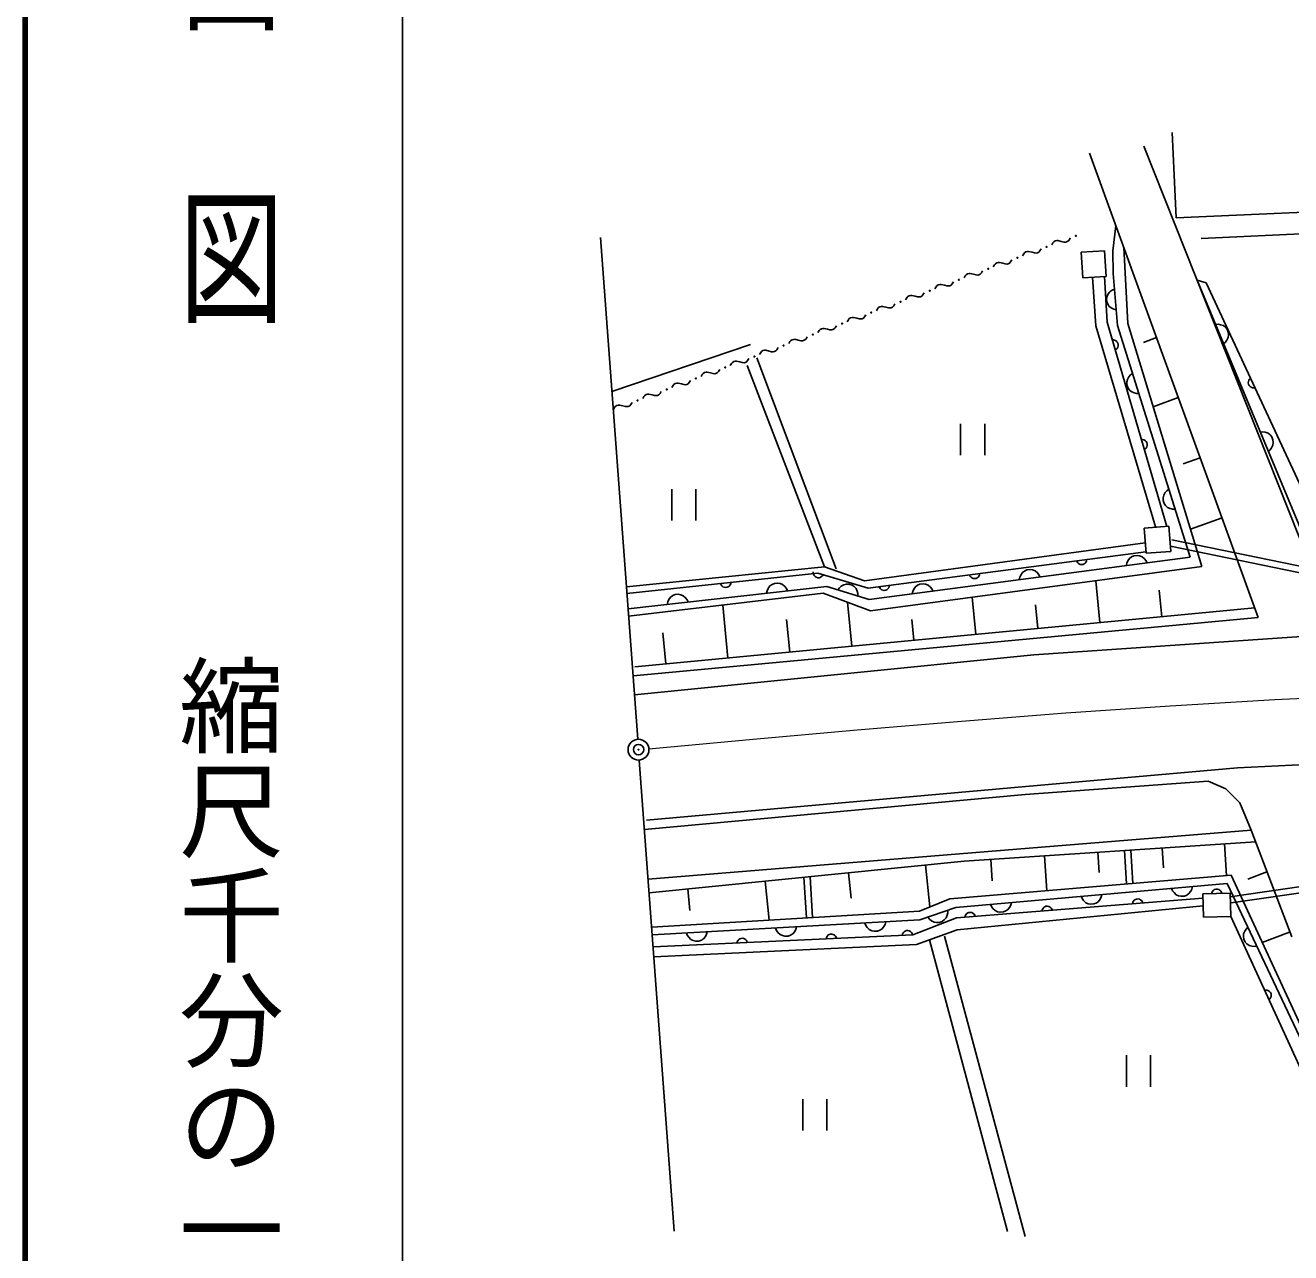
# Model space of a CAD drawing. Units: millimetres, scale not verified. Extents: x 40000 to 680000, y 20000 to 380000.
# Drawn here: x 40000 to 100402, y 262384 to 320984 of the extents above; entities that cross this region are included whole.
import ezdxf
from ezdxf.enums import TextEntityAlignment as Align

# ---------------------------------------------------------------- set-up
doc = ezdxf.new("R2010")
doc.units = ezdxf.units.MM
doc.header["$LTSCALE"] = 1000
doc.header["$PDMODE"] = 32
doc.header["$PDSIZE"] = 500
doc.linetypes.add('CHAIN', pattern=[18.5, 12, -1.5, 3.5, -1.5])
for name, color, linetype, lineweight in [('M-BGD', 7, 'Continuous', 25), ('M-BMK', 2, 'CHAIN', 13), ('M-BMK-OTRS', 5, 'Continuous', 25), ('M-BMK-SRVR', 3, 'Continuous', 25), ('M-TTL', 2, 'Continuous', 140), ('M-TTL-BAND', 7, 'Continuous', 25)]:
    doc.layers.add(name, color=color, linetype=linetype, lineweight=lineweight)
doc.layers.add('M-OTRS', color=6, linetype='Continuous')
doc.styles.add('@ＭＳ ゴシック', font='')
doc.styles.get('@ＭＳ ゴシック').set_extended_font_data('@MS Gothic')

msp = doc.modelspace()

# ---------------------------------------------------------------- linework, layer by layer
at = {"layer": 'M-BGD'}
for p, q in [((94929, 311785), (94740, 315864)), ((98854, 292718), (90791, 314881)), ((93398, 315220), (102257, 292884)), ((94929, 311785), (105326, 312267)), ((92056, 311403), (91919, 310216)), ((91518, 310216), (90406, 310150)), ((90406, 310150), (90479, 308930)), ((91592, 308997), (91518, 310216)), ((91919, 310216), (91931, 309139)), ((92631, 306748), (92430, 310374)), ((90479, 308930), (91592, 308997)), ((90938, 308958), (91096, 306635)), ((91635, 306818), (91507, 308992)), ((91931, 309139), (92142, 306649)), ((102343, 293392), (95941, 308808)), ((96374, 308694), (95941, 308808)), ((96374, 308694), (102632, 295203)), ((91096, 306635), (93943, 297046)), ((94483, 297059), (91635, 306818)), ((92142, 306649), (95603, 295588)), ((96168, 295141), (92631, 306748)), ((68000, 303499), (74611, 305745)), ((93995, 306074), (93369, 305846)), ((74923, 305113), (78712, 295032)), ((74455, 304744), (78148, 295133)), ((95038, 303207), (93843, 302772)), ((84647, 301957), (84647, 300457)), ((85798, 300457), (85798, 301957)), ((96081, 300339), (95272, 300045)), ((70862, 298836), (70862, 297336)), ((72014, 297336), (72014, 298836)), ((97124, 297472), (95624, 296927)), ((93409, 296980), (94592, 297067)), ((93498, 295778), (93409, 296980)), ((94592, 297067), (94681, 295866)), ((80061, 294466), (93462, 296272)), ((94662, 296121), (102632, 294481)), ((94722, 296414), (102692, 294775)), ((80237, 294111), (93493, 295853)), ((95603, 295588), (80279, 293562)), ((94681, 295866), (93498, 295778)), ((68693, 294168), (78148, 295133)), ((68717, 293852), (77831, 294828)), ((77831, 294828), (80237, 294111)), ((78148, 295133), (80061, 294466)), ((80351, 293027), (96168, 295141)), ((78253, 294195), (68770, 293128)), ((80279, 293562), (78253, 294195)), ((91290, 292467), (91100, 294463)), ((68797, 292772), (78081, 293873)), ((78081, 293873), (80351, 293027)), ((85370, 291904), (85202, 293675)), ((94249, 292749), (94129, 294014)), ((69092, 290354), (98689, 293172)), ((73532, 290776), (73291, 293305)), ((79451, 291340), (79251, 293437)), ((88330, 292185), (88222, 293316)), ((69008, 289928), (98854, 292718)), ((76491, 291058), (76343, 292616)), ((82411, 291622), (82316, 292618)), ((70572, 290495), (70431, 291971)), ((88143, 290922), (101156, 291826)), ((69076, 289012), (88143, 290922)), ((97864, 285539), (106780, 285957)), ((87764, 284634), (97864, 285539)), ((69653, 283032), (87764, 284634)), ((96471, 284902), (87728, 284265)), ((97309, 284533), (96471, 284902)), ((97979, 283863), (97309, 284533)), ((87728, 284265), (69553, 282589)), ((98514, 282557), (97979, 283863)), ((87326, 281653), (98514, 282557)), ((98514, 282557), (100457, 277465)), ((69730, 280210), (87326, 281653)), ((84814, 281083), (98726, 282001)), ((91199, 281505), (91263, 280533)), ((92476, 281589), (92567, 279991)), ((92775, 281606), (92867, 280009)), ((94263, 281705), (94325, 280765)), ((97239, 281903), (97339, 280395)), ((69778, 279569), (84814, 281083)), ((82976, 280895), (83181, 278890)), ((86091, 281167), (86159, 280138)), ((88645, 281336), (88755, 279668)), ((77283, 278365), (77164, 280313)), ((77583, 278384), (77463, 280331)), ((79301, 280519), (79425, 279307)), ((84128, 279276), (97562, 280415)), ((97519, 279377), (104571, 280409)), ((97562, 280415), (104783, 264741)), ((99267, 280563), (98360, 280222)), ((71624, 279755), (71728, 278725)), ((75317, 280127), (75505, 278260)), ((84412, 278872), (97376, 280011)), ((97376, 280011), (104578, 264736)), ((97562, 279080), (104615, 280112)), ((82685, 278687), (84128, 279276)), ((96213, 279307), (84445, 278370)), ((96208, 279513), (97515, 279547)), ((97515, 279547), (96208, 279513)), ((96237, 278403), (96208, 279513)), ((96208, 279513), (96213, 279307)), ((97515, 279547), (97543, 278437)), ((97543, 278437), (97515, 279547)), ((69900, 277926), (82685, 278687)), ((82704, 278269), (84412, 278872)), ((84479, 277800), (96223, 278943)), ((69927, 277557), (82704, 278269)), ((84445, 278370), (82369, 277566)), ((97543, 278437), (96237, 278403)), ((103774, 264837), (97543, 278437)), ((82369, 277566), (69970, 276984)), ((82536, 277097), (84479, 277800)), ((83161, 277323), (86891, 263396)), ((83876, 277499), (87728, 263162)), ((100348, 277685), (99045, 277195)), ((70005, 276517), (82536, 277097)), ((92561, 271808), (92561, 270308)), ((93712, 270308), (93712, 271808)), ((77114, 269722), (77114, 268222)), ((78265, 268222), (78265, 269722))]:
    msp.add_line(p, q, dxfattribs=at)
for points in [[(96124, 310810), (122976, 312056), (123620, 295896)], [(88996, 310498), (89052, 310594), (89096, 310647), (89160, 310687), (89234, 310703), (89289, 310704), (89450, 310668), (89569, 310637), (89650, 310632), (89706, 310641), (89770, 310673), (89823, 310733), (89882, 310831)], [(87602, 309975), (87657, 310071), (87701, 310123), (87765, 310163), (87839, 310179), (87894, 310180), (88055, 310145), (88174, 310114), (88255, 310109), (88312, 310118), (88375, 310150), (88428, 310209), (88487, 310307)], [(86207, 309451), (86262, 309547), (86306, 309600), (86371, 309640), (86444, 309656), (86500, 309656), (86660, 309621), (86779, 309590), (86861, 309585), (86917, 309594), (86980, 309626), (87034, 309686), (87092, 309783)], [(83417, 308404), (83473, 308500), (83517, 308553), (83581, 308593), (83655, 308608), (83710, 308609), (83871, 308574), (83990, 308543), (84071, 308538), (84127, 308547), (84191, 308579), (84244, 308639), (84303, 308736)], [(84812, 308927), (84867, 309024), (84911, 309076), (84976, 309116), (85050, 309132), (85105, 309133), (85265, 309098), (85384, 309067), (85466, 309061), (85522, 309071), (85586, 309102), (85639, 309162), (85698, 309260)], [(82023, 307880), (82078, 307977), (82122, 308029), (82186, 308069), (82260, 308085), (82315, 308086), (82476, 308050), (82595, 308020), (82676, 308014), (82733, 308023), (82796, 308055), (82849, 308115), (82908, 308213)], [(92078, 307396), (91960, 307426), (91858, 307478), (91741, 307563), (91672, 307667), (91627, 307782), (91614, 307936), (91639, 308056), (91689, 308171), (91790, 308277), (91883, 308345), (91994, 308392)], [(80628, 307357), (80683, 307453), (80727, 307505), (80792, 307545), (80865, 307561), (80921, 307562), (81081, 307527), (81200, 307496), (81282, 307491), (81338, 307500), (81401, 307532), (81455, 307591), (81513, 307689)], [(79233, 306833), (79288, 306929), (79332, 306982), (79397, 307022), (79470, 307038), (79526, 307039), (79686, 307003), (79805, 306972), (79887, 306967), (79943, 306976), (80007, 307008), (80060, 307068), (80119, 307166)], [(77838, 306310), (77894, 306406), (77938, 306458), (78002, 306498), (78076, 306514), (78131, 306515), (78292, 306480), (78411, 306449), (78492, 306444), (78548, 306453), (78612, 306485), (78665, 306544), (78724, 306642)], [(96816, 306701), (96937, 306708), (97050, 306690), (97188, 306644), (97286, 306566), (97363, 306471), (97423, 306328), (97436, 306206), (97422, 306081), (97358, 305949), (97291, 305856), (97199, 305777)], [(76443, 305786), (76499, 305882), (76543, 305935), (76607, 305975), (76681, 305990), (76736, 305991), (76897, 305956), (77016, 305925), (77097, 305920), (77154, 305929), (77217, 305961), (77270, 306021), (77329, 306118)], [(92025, 305483), (92075, 305517), (92113, 305560), (92152, 305622), (92165, 305683), (92167, 305745), (92145, 305819), (92111, 305870), (92067, 305915), (92000, 305946), (91945, 305960), (91885, 305963)], [(73654, 304739), (73709, 304835), (73753, 304887), (73818, 304928), (73891, 304943), (73947, 304944), (74107, 304909), (74226, 304878), (74308, 304873), (74364, 304882), (74428, 304914), (74481, 304974), (74540, 305071)], [(75049, 305262), (75104, 305359), (75148, 305411), (75213, 305451), (75286, 305467), (75342, 305468), (75502, 305433), (75621, 305402), (75703, 305396), (75759, 305406), (75822, 305437), (75876, 305497), (75934, 305595)], [(72259, 304215), (72315, 304312), (72359, 304364), (72423, 304404), (72497, 304420), (72552, 304421), (72713, 304385), (72832, 304354), (72913, 304349), (72969, 304358), (73033, 304390), (73086, 304450), (73145, 304548)], [(70864, 303692), (70920, 303788), (70964, 303840), (71028, 303880), (71102, 303896), (71157, 303897), (71318, 303862), (71437, 303831), (71518, 303826), (71575, 303835), (71638, 303867), (71691, 303926), (71750, 304024)], [(93156, 303406), (93035, 303410), (92924, 303438), (92790, 303496), (92700, 303583), (92632, 303685), (92586, 303833), (92584, 303955), (92608, 304078), (92684, 304204), (92759, 304291), (92858, 304361)], [(98488, 304137), (98444, 304096), (98412, 304048), (98383, 303981), (98379, 303918), (98386, 303857), (98419, 303787), (98461, 303741), (98511, 303704), (98581, 303683), (98638, 303677), (98698, 303683)], [(69470, 303168), (69525, 303264), (69569, 303317), (69634, 303357), (69707, 303373), (69763, 303374), (69923, 303338), (70042, 303307), (70124, 303302), (70180, 303311), (70243, 303343), (70297, 303403), (70355, 303501)], [(68075, 302645), (68130, 302741), (68174, 302793), (68239, 302833), (68312, 302849), (68368, 302850), (68528, 302815), (68647, 302784), (68729, 302779), (68785, 302788), (68849, 302820), (68902, 302879), (68961, 302977)], [(98950, 301562), (99072, 301569), (99185, 301551), (99323, 301506), (99420, 301427), (99498, 301332), (99557, 301189), (99570, 301067), (99557, 300942), (99492, 300810), (99425, 300717), (99334, 300639)], [(93413, 300724), (93463, 300758), (93502, 300801), (93541, 300863), (93554, 300924), (93556, 300986), (93534, 301060), (93500, 301111), (93456, 301156), (93389, 301187), (93334, 301201), (93273, 301204)], [(94887, 297876), (94766, 297880), (94655, 297908), (94521, 297966), (94431, 298053), (94363, 298155), (94316, 298303), (94315, 298425), (94339, 298548), (94415, 298674), (94490, 298760), (94589, 298831)], [(90177, 295417), (90203, 295362), (90239, 295318), (90295, 295270), (90353, 295247), (90414, 295236), (90491, 295246), (90546, 295273), (90597, 295310), (90638, 295370), (90660, 295422), (90673, 295482)], [(92554, 295185), (92578, 295304), (92625, 295409), (92705, 295530), (92806, 295604), (92918, 295654), (93071, 295675), (93193, 295655), (93309, 295610), (93420, 295514), (93493, 295425), (93545, 295316)], [(77609, 294895), (77610, 294834), (77625, 294779), (77656, 294712), (77700, 294668), (77751, 294633), (77826, 294611), (77887, 294612), (77948, 294625), (78011, 294664), (78052, 294702), (78088, 294752)], [(85068, 294746), (85094, 294691), (85131, 294647), (85186, 294598), (85244, 294576), (85305, 294565), (85382, 294575), (85438, 294601), (85488, 294638), (85530, 294699), (85552, 294751), (85564, 294811)], [(87446, 294510), (87470, 294629), (87517, 294733), (87597, 294855), (87698, 294929), (87810, 294979), (87963, 294999), (88084, 294980), (88201, 294935), (88312, 294839), (88385, 294750), (88437, 294641)], [(73188, 294331), (73213, 294276), (73248, 294230), (73303, 294181), (73360, 294157), (73421, 294145), (73498, 294153), (73554, 294178), (73606, 294213), (73648, 294273), (73672, 294325), (73686, 294384)], [(75385, 293873), (75412, 293991), (75461, 294095), (75543, 294215), (75646, 294287), (75759, 294335), (75913, 294352), (76033, 294330), (76149, 294283), (76258, 294185), (76329, 294094), (76379, 293984)], [(78789, 294028), (78861, 294126), (78948, 294201), (79071, 294277), (79194, 294302), (79317, 294300), (79465, 294254), (79566, 294186), (79653, 294095), (79714, 293961), (79742, 293850), (79743, 293729)], [(80759, 294179), (80785, 294125), (80822, 294080), (80877, 294032), (80935, 294010), (80996, 293999), (81073, 294009), (81129, 294035), (81179, 294072), (81221, 294133), (81243, 294185), (81255, 294245)], [(82338, 293834), (82362, 293953), (82409, 294058), (82489, 294179), (82590, 294253), (82702, 294303), (82855, 294324), (82976, 294304), (83093, 294259), (83204, 294163), (83277, 294074), (83329, 293965)], [(70644, 293339), (70671, 293458), (70720, 293562), (70802, 293681), (70905, 293753), (71017, 293801), (71171, 293819), (71292, 293797), (71408, 293750), (71517, 293651), (71588, 293561), (71638, 293451)], [(95713, 279865), (95683, 279747), (95632, 279645), (95547, 279527), (95443, 279457), (95329, 279412), (95174, 279399), (95054, 279423), (94939, 279473), (94833, 279574), (94764, 279666), (94717, 279778)], [(97123, 279537), (97102, 279594), (97071, 279642), (97021, 279695), (96965, 279724), (96906, 279741), (96829, 279739), (96770, 279719), (96716, 279687), (96669, 279631), (96641, 279582), (96623, 279524)], [(87071, 279106), (87041, 278988), (86990, 278885), (86905, 278768), (86800, 278698), (86686, 278653), (86532, 278639), (86412, 278664), (86297, 278714), (86190, 278815), (86122, 278907), (86074, 279018)], [(91392, 279486), (91362, 279367), (91311, 279265), (91226, 279147), (91121, 279078), (91007, 279033), (90853, 279019), (90733, 279044), (90618, 279094), (90511, 279195), (90443, 279287), (90396, 279398)], [(93349, 279079), (93326, 279135), (93292, 279181), (93239, 279232), (93182, 279257), (93122, 279272), (93045, 279265), (92988, 279242), (92935, 279208), (92891, 279149), (92866, 279098), (92851, 279039)], [(84029, 278737), (84030, 278615), (84006, 278504), (83953, 278368), (83869, 278275), (83770, 278203), (83624, 278151), (83501, 278145), (83377, 278165), (83249, 278236), (83160, 278308), (83086, 278404)], [(85346, 278442), (85323, 278497), (85289, 278544), (85236, 278595), (85179, 278620), (85119, 278634), (85041, 278628), (84984, 278605), (84932, 278570), (84888, 278512), (84863, 278461), (84847, 278402)], [(89025, 278735), (89002, 278790), (88968, 278837), (88915, 278888), (88858, 278913), (88798, 278927), (88721, 278921), (88664, 278898), (88611, 278863), (88567, 278805), (88542, 278754), (88527, 278695)], [(76815, 277941), (76781, 277824), (76727, 277723), (76638, 277608), (76531, 277542), (76416, 277501), (76261, 277492), (76142, 277521), (76029, 277574), (75925, 277679), (75860, 277773), (75816, 277886)], [(81073, 278178), (81040, 278061), (80985, 277961), (80897, 277846), (80790, 277780), (80675, 277738), (80520, 277729), (80401, 277758), (80288, 277812), (80184, 277916), (80119, 278010), (80075, 278123)], [(98789, 277013), (98668, 277000), (98554, 277013), (98414, 277052), (98313, 277126), (98231, 277217), (98165, 277357), (98147, 277479), (98154, 277604), (98212, 277739), (98275, 277835), (98363, 277918)], [(72556, 277704), (72522, 277587), (72468, 277486), (72379, 277371), (72273, 277305), (72157, 277264), (72002, 277255), (71883, 277283), (71770, 277337), (71667, 277441), (71601, 277536), (71557, 277648)], [(74464, 277195), (74443, 277251), (74411, 277298), (74360, 277351), (74303, 277379), (74244, 277394), (74166, 277391), (74108, 277369), (74055, 277337), (74009, 277280), (73982, 277230), (73965, 277171)], [(78725, 277395), (78704, 277451), (78671, 277499), (78620, 277551), (78564, 277579), (78504, 277595), (78427, 277591), (78369, 277569), (78315, 277537), (78269, 277480), (78243, 277430), (78226, 277371)], [(82354, 277565), (82332, 277622), (82300, 277669), (82249, 277722), (82192, 277749), (82133, 277765), (82055, 277761), (81997, 277740), (81944, 277707), (81898, 277650), (81871, 277600), (81854, 277542)], [(99366, 274457), (99411, 274498), (99443, 274545), (99472, 274613), (99477, 274675), (99469, 274736), (99437, 274807), (99396, 274852), (99345, 274890), (99275, 274911), (99219, 274917), (99158, 274911)]]:
    msp.add_lwpolyline(points, dxfattribs=at)
for centre in [(90147, 310930), (87357, 309883), (88752, 310407), (85963, 309359), (84568, 308836), (83173, 308312), (81778, 307789), (80384, 307265), (78989, 306741), (76199, 305694), (77594, 306218), (74805, 305171), (73410, 304647), (72015, 304124), (70620, 303600), (69226, 303076)]:
    msp.add_circle(centre, 22.3, dxfattribs=at)
at = {"layer": 'M-BMK'}
msp.add_lwpolyline([(69768, 286446), (74737, 286899), (79716, 287343), (84688, 287764), (89672, 288154), (94648, 288500), (99638, 288796), (104619, 289032), (109613, 289212), (114598, 289344), (119595, 289434), (124583, 289501), (129580, 289571), (134567, 289648), (139563, 289679), (144430, 289621), (149307, 289502), (154295, 289368), (159292, 289270), (163699, 289231), (168116, 289218)], dxfattribs=at)
at = {"layer": 'M-BMK-OTRS'}
for p, q in [((67454, 310852), (69233, 286899)), ((69307, 285902), (70979, 263405))]:
    msp.add_line(p, q, dxfattribs=at)
at = {"layer": 'M-BMK-SRVR'}
for radius in [498, 15]:
    msp.add_circle((69270, 286400), radius, dxfattribs=at)
at = {"layer": 'M-OTRS'}
msp.add_point((69274, 286403), dxfattribs=at)
at = {"layer": 'M-TTL'}
msp.add_line((40000, 380000), (40000, 20000), dxfattribs=at)
at = {"layer": 'M-TTL-BAND'}
msp.add_line((58000, 370000), (58000, 20000), dxfattribs=at)

# ---------------------------------------------------------------- texts
at = {"layer": 'M-TTL-BAND', "style": '@ＭＳ ゴシック', "width": 1.4}
msp.add_text('平  面  図', height=3666, rotation=270, dxfattribs=at).set_placement((49777, 306475), align=Align.MIDDLE_RIGHT)
at = {"layer": 'M-TTL-BAND', "style": '@ＭＳ ゴシック'}
msp.add_text('縮尺千分の一', height=3666, rotation=270, dxfattribs=at).set_placement((49777, 261030), align=Align.MIDDLE_RIGHT)

doc.saveas('drawing.dxf')
